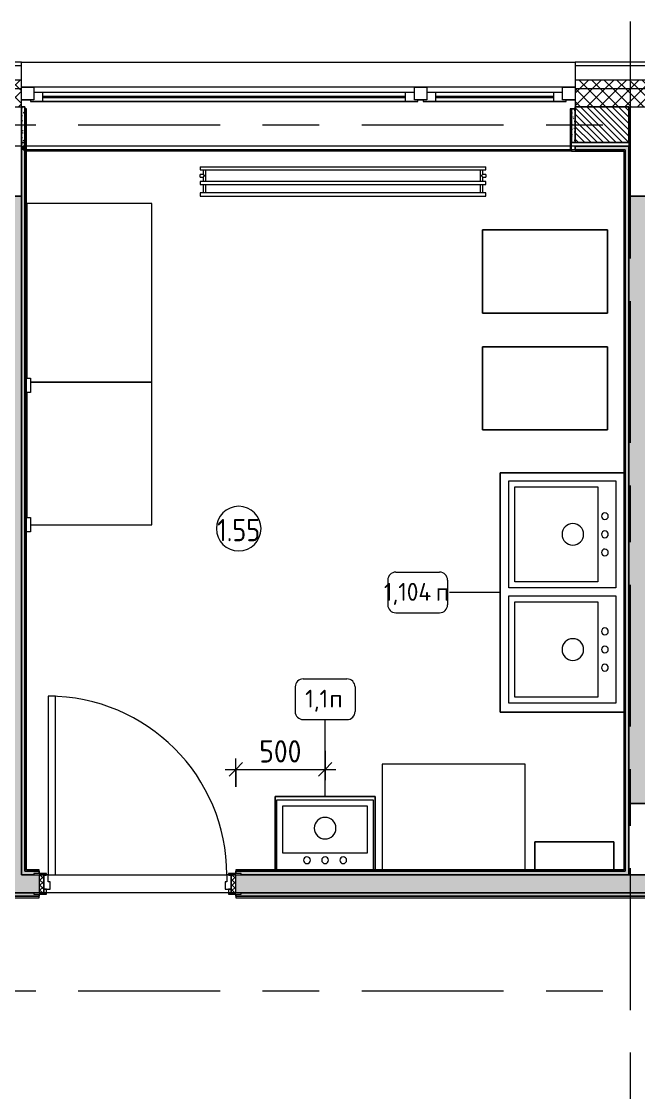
# Model space of a CAD drawing. Header units: millimetres. Extents: x 54725 to 263872, y -8553 to 29614.
# Drawn here: x 77250 to 80705, y 21581 to 27578 of the extents above; entities that cross this region are included whole.
import ezdxf

# ---------------------------------------------------------------- set-up
doc = ezdxf.new("R2010")
doc.units = ezdxf.units.MM
doc.linetypes.add('Осевая', pattern=[1587.5, 317.5, -238.125, 793.75, -238.125])
for name, color, linetype, lineweight in [('A-ANNO-DIMS', 7, 'Continuous', 9), ('A-ANNO-DIMS-50', 7, 'Continuous', 9), ('A-AREA-IDEN', 7, 'Continuous', 9), ('A-DOOR', 7, 'Continuous', 9), ('A-DOOR-1', 7, 'Continuous', 15), ('A-DOOR-FRAM', 7, 'Continuous', 15), ('A-DOOR-FRAM-1', 7, 'Continuous', 9), ('A-GLAZ', 7, 'Continuous', 9), ('A-GLAZ-1', 7, 'Continuous', 15), ('A-WALL', 7, 'Continuous', 9), ('I-FURN', 7, 'Continuous', 9), ('I-FURN-IDEN', 7, 'Continuous', 9), ('I-WALL', 7, 'Continuous', 9), ('M-EQPM', 7, 'Continuous', 9), ('Оси', 7, 'Continuous', 9), ('Оси-2', 7, 'Осевая', 9)]:
    doc.layers.add(name, color=color, linetype=linetype, lineweight=lineweight)
for name, color, linetype, lineweight, true_color in [('A-WALL-2', 7, 'Continuous', 15, 0x3c3c3c), ('A-WALL-3', 7, 'Continuous', 25, 0x3c3c3c), ('A-WALL-FNSH-1', 7, 'Continuous', 9, 0x3c3c3c), ('A-WALL-FNSH-2', 7, 'Continuous', 15, 0x3c3c3c), ('P-SANR-FIXT-1', 7, 'Continuous', 15, 0x4994b4), ('P-SANR-FIXT-2', 7, 'Continuous', 9, 0x4994b4)]:
    doc.layers.add(name, color=color, linetype=linetype, lineweight=lineweight, true_color=true_color)
doc.styles.add('GOST Common_1', font='GOST_Common.ttf', dxfattribs={"width": 0.9, "height": 125})
doc.styles.add('GOST Common_2', font='GOST_Common.ttf', dxfattribs={"height": 100})
doc.styles.add('ISOCPEUR', font='isocpeur.ttf', dxfattribs={"width": 0.9, "height": 125})
doc.dimstyles.new('ISO-2_5_0_9К_БОЛЬШОЙ', dxfattribs={"dimscale": 304.8, "dimtxt": 124.497647, "dimasz": 0.246063, "dimexe": 0.19685, "dimexo": 0.492126, "dimgap": 0, "dimtad": 1, "dimdec": 0, "dimrnd": 10, "dimzin": 0, "dimdsep": 46, "dimtxsty": 'ISOCPEUR', "dimblk1": 'OBLIQUE', "dimblk2": 'OBLIQUE', "dimsah": 1, "dimcen": 0.09, "dimdle": 0.19685, "dimazin": 0, "dimtfac": 1, "dimtdec": 4, "dimtix": 1, "dimtmove": 0, "dimatfit": 3, "dimfxl": 1, "dimtvp": 1, "dimtolj": 1, "dimtzin": 0, "dimarcsym": 2})
pattern_1 = [(135, (0, 0), (-37.717076, -37.717076), [53.34, -8.89, 1.778, -8.89]), (135, (0, 37.694), (-37.717076, -37.717076), []), (50, (0, 0), (63.763904, -5.57885), [6.667, -73.342]), (355, (0, 0), (-12.334876, 66.869514), [5.334, -58.674]), (100.451, (5.314, -0.465), (51.43036, 61.29098), [5.667, -62.332]), (46.184, (0, 17.78), (94.87722, -14.714836), [10.001, -110.014]), (96.636, (7.91, 16.55), (83.09115, 86.59931), [8.5, -93.497]), (351.184, (0, 17.78), (83.09204, 86.59928), [8.001, -88.011]), (21, (8.89, 13.335), (53.064487, -35.792726), [6.667, -73.342]), (326, (8.89, 13.335), (21.63066, 64.46546), [5.334, -58.674]), (71.451, (13.31, 10.35), (74.69646, 28.672367), [5.667, -62.332]), (37.5, (0, 0), (1.080413, 29.594271), [1.676, -56.286, 1.676, -57.887, -58.896]), (37.5, (0, 0), (1.080413, 29.594271), [-117.526, 1.676, -57.22]), (7.5, (0, 0), (23.386368, 35.063507), [1.676, -32.283, 1.676, -54.953, -22.447]), (7.5, (0, 0), (23.386368, 35.063507), [-90.589, 1.676, -20.771]), (327.5, (-19.825, 0), (47.456567, -2.0054684), [1.676, -20.549, 1.676, -67.666, -92.011]), (327.5, (-19.825, 0), (47.456567, -2.0054684), [-91.567, 1.676, -90.335]), (317.5, (-28.715, 0), (51.844948, 8.89904), [1.676, -27.216, 1.676, -44.374, -65.341]), (317.5, (-28.715, 0), (51.844948, 8.89904), [-74.943, 1.676, -63.665])]
pattern_2 = [(45, (0, 0), (-35.35534, 35.35534), []), (135, (0, 0), (-35.35534, -35.35534), [])]
pattern_3 = [(0, (0, 0), (60.96, 15.24), [5.029, -40.691, 5.029, -40.691, -243.84]), (0, (0, 0), (60.96, 15.24), [-91.44, 5.029, -86.411, 5.029, -40.691, -106.68]), (0, (0, 0), (60.96, 15.24), [-228.6, 5.029, -25.451, 5.029, -71.171]), (120, (22.86, 7.62), (-43.6782272, 45.1729086), [5.029, -40.691, 5.029, -40.691, -243.84]), (120, (22.86, 7.62), (-43.6782272, 45.1729086), [-91.44, 5.029, -86.411, 5.029, -40.691, -106.68]), (120, (22.86, 7.62), (-43.6782272, 45.1729086), [-228.6, 5.029, -25.451, 5.029, -71.171]), (240, (30.48, 38.1), (-17.2817728, -60.4129086), [5.029, -40.691, 5.029, -40.691, -243.84]), (240, (30.48, 38.1), (-17.2817728, -60.4129086), [-91.44, 5.029, -86.411, 5.029, -40.691, -106.68]), (240, (30.48, 38.1), (-17.2817728, -60.4129086), [-228.6, 5.029, -25.451, 5.029, -71.171])]

# ---------------------------------------------------------------- blocks, each defined once
blk = doc.blocks.new('110_Дверь_СКБ_1Ст_Внутренняя1 - Д-11п 1100x2100h_кладовые _все__ коридор _между помещениями блока столовой__ моечные _все_ 2-32102277-Фрагмент 1_10_ Пищеблок')
at = {"layer": 'A-DOOR'}
h = blk.add_hatch(dxfattribs=at)
h.set_pattern_fill('FP_8', color=256, style=0, pattern_type=2)
h.set_pattern_definition([(135, (1751.41, 114.685), (-14.14214, -14.14214), []), (225, (1751.41, 114.685), (14.14214, -14.14214), [])])
h.paths.add_polyline_path([(562.5, -50), (562.5, 50), (537.5, 50), (537.5, -50)])
at = {"layer": 'A-DOOR-FRAM-1'}
h = blk.add_hatch(dxfattribs=at)
h.set_pattern_fill('FP_9', color=256, style=0, pattern_type=2)
h.set_pattern_definition([(45, (-371.384, 114.685), (-14.1421, 14.1421), []), (135, (-371.384, 114.685), (-14.1421, -14.1421), [])])
h.paths.add_polyline_path([(-512.5, -50), (-512.5, 50), (-537.5, 50), (-537.5, -50)])
at = {"layer": 'A-DOOR'}
blk.add_arc((-487.5, 50), 1000, 360, 90, dxfattribs=at)
at = {"layer": 'A-DOOR-1'}
for p, q in [((-487.5, 1050), (-487.5, 50)), ((-447.5, 1050), (-487.5, 1050)), ((-447.5, 50), (-447.5, 1050)), ((-487.5, 50), (-447.5, 50))]:
    blk.add_line(p, q, dxfattribs=at)
at = {"layer": 'A-DOOR-FRAM'}
for p, q in [((-497.5, 58), (-567.5, 58)), ((-567.5, 58), (-567.5, 50)), ((-567.5, 50), (-497.5, 50)), ((-512.5, 50), (-537.5, 50)), ((-537.5, 50), (-537.5, -50)), ((-487.5, 50), (-512.5, 50)), ((-512.5, 50), (-512.5, -30)), ((-512.5, -50), (-512.5, 50)), ((-497.5, 50), (-512.5, 50)), ((-512.5, 50), (-512.5, 49)), ((-512.5, 49), (-497.5, 49)), ((-497.5, 50), (-497.5, 58)), ((-497.5, 49), (-497.5, 50)), ((-487.5, 10), (-487.5, 50)), ((-477.5, 10), (-487.5, 10)), ((-477.5, -30), (-477.5, 10)), ((512.5, 10), (502.5, 10)), ((502.5, 10), (502.5, -30)), ((512.5, 50), (512.5, 10)), ((537.5, 50), (512.5, 50)), ((592.5, 58), (522.5, 58)), ((522.5, 58), (522.5, 50)), ((537.5, 50), (522.5, 50)), ((522.5, 50), (522.5, 49)), ((522.5, 50), (592.5, 50)), ((522.5, 49), (537.5, 49)), ((537.5, -30), (537.5, 50)), ((562.5, 50), (537.5, 50)), ((537.5, 50), (537.5, -50)), ((537.5, 49), (537.5, 50)), ((562.5, -50), (562.5, 50)), ((592.5, 50), (592.5, 58)), ((-497.5, -50), (-567.5, -50)), ((-567.5, -50), (-567.5, -58)), ((-567.5, -58), (-497.5, -58)), ((-537.5, -50), (-512.5, -50)), ((-512.5, -30), (-477.5, -30)), ((-497.5, -30), (-512.5, -30)), ((-512.5, -30), (-512.5, -50)), ((-512.5, -50), (-497.5, -50)), ((-497.5, -50), (-497.5, -30)), ((-497.5, -58), (-497.5, -50)), ((502.5, -30), (537.5, -30)), ((537.5, -30), (522.5, -30)), ((522.5, -30), (522.5, -50)), ((522.5, -50), (537.5, -50)), ((592.5, -50), (522.5, -50)), ((522.5, -50), (522.5, -58)), ((522.5, -58), (592.5, -58)), ((537.5, -50), (537.5, -30)), ((537.5, -50), (562.5, -50)), ((592.5, -58), (592.5, -50))]:
    blk.add_line(p, q, dxfattribs=at)
blk = doc.blocks.new('120_Окно_СКБ_2Ст - 120_Окно_СКБ_2Ст 3100х2500 _мал_створка слева_ 2-19089248-Фрагмент 1_10_ Пищеблок')
at = {"layer": 'A-GLAZ'}
for p, q in [((1550, -5), (-1550, -5)), ((-1430, -55), (600, -55)), ((770, -55), (1430, -55)), ((-1550, -75), (-1500, -75)), ((600, -65), (-1430, -65)), ((670, -75), (700, -75)), ((1430, -65), (770, -65)), ((1500, -75), (1550, -75))]:
    blk.add_line(p, q, dxfattribs=at)
at = {"layer": 'A-GLAZ-1'}
for p, q in [((-1550, -75), (-1550, -5)), ((-1550, -5), (-1480, -5)), ((-1480, -5), (-1480, -75)), ((650, -35), (-1480, -35)), ((-1480, -35), (-1480, -75)), ((-1430, -85), (-1430, -35)), ((600, -85), (600, -35)), ((650, -75), (650, -5)), ((650, -5), (720, -5)), ((650, -75), (650, -35)), ((720, -5), (720, -75)), ((1480, -35), (720, -35)), ((720, -35), (720, -75)), ((770, -85), (770, -35)), ((1430, -85), (1430, -35)), ((1480, -75), (1480, -5)), ((1480, -5), (1550, -5)), ((1480, -75), (1480, -35)), ((1550, -5), (1550, -75)), ((-1480, -75), (-1550, -75)), ((-1480, -75), (-1500, -75)), ((-1500, -75), (-1500, -85)), ((-1500, -85), (670, -85)), ((670, -85), (-1500, -85)), ((720, -75), (650, -75)), ((670, -75), (650, -75)), ((670, -85), (670, -75)), ((720, -75), (700, -75)), ((700, -75), (700, -85)), ((700, -85), (1500, -85)), ((1500, -85), (700, -85)), ((1550, -75), (1480, -75)), ((1500, -75), (1480, -75)), ((1500, -85), (1500, -75))]:
    blk.add_line(p, q, dxfattribs=at)
blk = doc.blocks.new('Штора противопожарная_Рен - ШТ_700х700-V12-Фрагмент 1_10_ Пищеблок')
at = {"layer": 'A-DOOR'}
for p, q in [((-430, 100), (-350, 100)), ((-430, 78), (-430, 100)), ((-350, 100), (-350, 78)), ((350, 100), (430, 100)), ((350, 78), (350, 100)), ((430, 100), (430, 78))]:
    blk.add_line(p, q, dxfattribs=at)
blk = doc.blocks.new('Стол базовый прямоугольный - 1_44п-V36-Фрагмент 1_10_ Пищеблок')
at = {"layer": 'I-FURN'}
for p, q in [((350, 400), (-330, 400)), ((350, -400), (350, 400)), ((-350, 341), (-350, -359)), ((-330, -400), (350, -400))]:
    blk.add_line(p, q, dxfattribs=at)
blk = doc.blocks.new('Стол базовый прямоугольный - 1_20п-V37-Фрагмент 1_10_ Пищеблок')
at = {"layer": 'I-FURN'}
for p, q in [((500, 350), (-500, 350)), ((-500, 350), (-500, -350)), ((500, -330), (500, 350)), ((-500, -350), (479, -350))]:
    blk.add_line(p, q, dxfattribs=at)
blk = doc.blocks.new('Стол базовый прямоугольный - 1_306п-V38-Фрагмент 1_10_ Пищеблок')
at = {"layer": 'I-FURN'}
for p, q in [((400, 300), (-400, 300)), ((-400, 300), (-400, -292)), ((400, -292), (400, 300))]:
    blk.add_line(p, q, dxfattribs=at)
blk = doc.blocks.new('Мойка кухонная - Мойка Steel Hammer SH R 5151 GLOWE 2-V22-Фрагмент 1_10_ Пищеблок')
at = {"layer": 'P-SANR-FIXT-2'}
for p, q in [((-270, 400), (270, 400)), ((-270, 8), (-270, 400)), ((-236.6, 366.4), (236.1, 366.4)), ((-236.6, 102.3), (-236.6, 366.4)), ((236.1, 366.4), (236.1, 102.3)), ((270, 400), (270, 8)), ((236.1, 102.3), (-236.6, 102.3))]:
    blk.add_line(p, q, dxfattribs=at)
for centre, radius, start, end in [((0, 241.3), 60.5, 0, 180), ((0, 241.3), 60.5, 180, 0), ((-101.6, 61.9), 19, 90, 180), ((-101.6, 61.9), 19, 180, 270), ((-101.6, 61.9), 19.1, 0, 90), ((-101.6, 61.9), 19, 270, 0), ((0, 61.9), 19, 0, 180), ((0, 61.9), 19, 180, 0), ((101.6, 61.9), 19.1, 0, 180), ((101.6, 61.9), 19.1, 180, 0)]:
    blk.add_arc(centre, radius, start, end, dxfattribs=at)
blk = doc.blocks.new('Мойка кухонная - Мойка Steel Hammer SH R 5151 GLOWE 4-25623908-Фрагмент 1_10_ Пищеблок')
at = {"layer": 'P-SANR-FIXT-2'}
for p, q in [((-300, 600), (300, 600)), ((-300, 0), (-300, 600)), ((300, 600), (300, 0)), ((-266.6, 566.4), (266.1, 566.4)), ((-266.6, 102.3), (-266.6, 566.4)), ((266.1, 566.4), (266.1, 102.3)), ((266.1, 102.3), (-266.6, 102.3)), ((300, 0), (-300, 0))]:
    blk.add_line(p, q, dxfattribs=at)
for centre, radius, start, end in [((0, 241.3), 60.5, 0, 180), ((0, 241.3), 60.5, 180, 0), ((-101.6, 61.9), 19, 90, 180), ((-101.6, 61.9), 19, 180, 270), ((-101.6, 61.9), 19.1, 0, 90), ((-101.6, 61.9), 19, 270, 0), ((0, 61.9), 19, 0, 180), ((0, 61.9), 19, 180, 0), ((101.6, 61.9), 19.1, 0, 180), ((101.6, 61.9), 19.1, 180, 0)]:
    blk.add_arc(centre, radius, start, end, dxfattribs=at)
blk = doc.blocks.new('radiator_prado_classic_z_tip_30_po exemplyaru - Classic Z Тип 30-500-30677899-Фрагмент 1_10_ Пищеблок')
at = {"layer": 'M-EQPM'}
for p, q in [((0, 228), (0, 210)), ((1600, 228), (0, 228)), ((0, 210), (1600, 210)), ((17.5, 210), (17.5, 164)), ((32.5, 164), (32.5, 210)), ((1567.5, 210), (1567.5, 164)), ((1582.5, 164), (1582.5, 210)), ((1600, 210), (1600, 228)), ((1600, 164), (0, 164)), ((0, 164), (0, 146)), ((0, 146), (1600, 146)), ((17.5, 121.5), (0, 121.5)), ((0, 106.5), (0, 121.5)), ((17.5, 146), (17.5, 121.5)), ((32.5, 82), (32.5, 146)), ((1567.5, 146), (1567.5, 82)), ((1582.5, 121.5), (1582.5, 146)), ((1600, 121.5), (1582.5, 121.5)), ((1600, 146), (1600, 164)), ((1600, 121.5), (1600, 106.5)), ((0, 106.5), (17.5, 106.5)), ((1600, 82), (0, 82)), ((0, 82), (0, 64)), ((1600, 64), (0, 64)), ((17.5, 106.5), (17.5, 82)), ((1582.5, 82), (1582.5, 106.5)), ((1582.5, 106.5), (1600, 106.5)), ((1600, 64), (1600, 82))]:
    blk.add_line(p, q, dxfattribs=at)
for points, knots in [([(25, 114), (24.5, 114.5), (23.6, 115.4), (22.4, 116.6), (21.6, 117.4), (21.1, 117.9), (20.8, 118.2), (20.5, 118.5), (20.2, 118.8), (19.8, 119.1), (19.6, 119.4), (19.3, 119.7), (19, 120), (18.7, 120.3), (18.5, 120.5), (18.3, 120.7), (18.1, 120.9), (17.9, 121.1), (17.8, 121.2), (17.7, 121.3), (17.5, 121.5), (17.5, 121.5), (17.5, 121.5)], [0, 0, 0, 0, 0.142857, 0.285714, 0.357143, 0.392857, 0.428571, 0.464286, 0.5, 0.535714, 0.571429, 0.607143, 0.642857, 0.678571, 0.714286, 0.75, 0.785714, 0.821429, 0.857143, 0.892857, 0.928571, 1, 1, 1, 1]), ([(1575, 114), (1575.5, 114.5), (1576.4, 115.4), (1577.6, 116.6), (1578.4, 117.4), (1578.9, 117.9), (1579.2, 118.2), (1579.5, 118.5), (1579.8, 118.8), (1580.1, 119.2), (1580.4, 119.4), (1580.7, 119.7), (1581, 120), (1581.3, 120.3), (1581.5, 120.5), (1581.7, 120.7), (1581.9, 120.9), (1582.1, 121.1), (1582.2, 121.2), (1582.3, 121.3), (1582.5, 121.5), (1582.5, 121.5), (1582.5, 121.5)], [0, 0, 0, 0, 0.142857, 0.285714, 0.357143, 0.392857, 0.428571, 0.464286, 0.5, 0.535714, 0.571429, 0.607143, 0.642857, 0.678571, 0.714286, 0.75, 0.785714, 0.821429, 0.857143, 0.892857, 0.928571, 1, 1, 1, 1]), ([(17.5, 106.5), (17.5, 106.5), (17.5, 106.5), (17.7, 106.7), (17.8, 106.8), (17.9, 106.9), (18.1, 107.1), (18.3, 107.3), (18.5, 107.5), (18.7, 107.7), (19, 108), (19.3, 108.3), (19.6, 108.6), (19.8, 108.9), (20.3, 109.3), (20.7, 109.7), (21.1, 110.1), (21.6, 110.6), (22.4, 111.4), (23.6, 112.6), (24.5, 113.5), (25, 114)], [0, 0, 0, 0, 0.071429, 0.107143, 0.142857, 0.178571, 0.214286, 0.25, 0.285714, 0.321429, 0.357143, 0.392857, 0.428571, 0.464286, 0.5, 0.571429, 0.607143, 0.642857, 0.714286, 0.857143, 1, 1, 1, 1]), ([(1582.5, 106.5), (1582.5, 106.5), (1582.5, 106.5), (1582.3, 106.7), (1582.2, 106.8), (1582.1, 106.9), (1581.9, 107.1), (1581.7, 107.3), (1581.5, 107.5), (1581.3, 107.7), (1581, 108), (1580.7, 108.3), (1580.4, 108.6), (1580.1, 108.8), (1579.7, 109.3), (1579.3, 109.7), (1578.9, 110.1), (1578.4, 110.6), (1577.6, 111.4), (1576.4, 112.6), (1575.5, 113.5), (1575, 114)], [0, 0, 0, 0, 0.071429, 0.107143, 0.142857, 0.178571, 0.214286, 0.25, 0.285714, 0.321429, 0.357143, 0.392857, 0.428571, 0.464286, 0.5, 0.571429, 0.607143, 0.642857, 0.714286, 0.857143, 1, 1, 1, 1])]:
    blk.add_open_spline(points, degree=3, knots=knots, dxfattribs=at)
blk = doc.blocks.new('Марка_Помещения - Номер-25198446-Фрагмент 1_10_ Пищеблок')
at = {"layer": 'A-AREA-IDEN'}
for start, end in [(360, 180), (180, 360)]:
    blk.add_arc((0, 0), 2.5, start, end, dxfattribs=at)
blk = doc.blocks.new('Марка_Мебель - В прямоуг_Balcon_Марка-25523697-Фрагмент 1_10_ Пищеблок')
at = {"layer": 'I-FURN-IDEN'}
for p, q in [((-3.35, 1.38), (-3.35, -1.38)), ((-2.45, 2.28), (2.45, 2.28)), ((3.35, 1.38), (3.35, -1.38)), ((-2.46, -2.28), (2.45, -2.28))]:
    blk.add_line(p, q, dxfattribs=at)
for centre, radius, start, end in [((-2.45, 1.38), 0.9, 90, 180), ((2.45, 1.38), 0.9, 0, 90), ((-2.46, -1.38), 0.893, 180, 270), ((2.45, -1.38), 0.9, 270, 0)]:
    blk.add_arc(centre, radius, start, end, dxfattribs=at)
blk = doc.blocks.new('DIMBLOCK29-Фрагмент 1_10_ Пищеблок')
at = {"layer": 'A-ANNO-DIMS-50'}
for p, q in [((78450, 23293.7), (78450, 23450.6)), ((78950, 23495.2), (78950, 23330.6)), ((78950, 23390.6), (78950, 23495.2)), ((78390, 23390.6), (79010, 23390.6)), ((78450, 23390.6), (78450, 23293.7))]:
    blk.add_line(p, q, dxfattribs=at)
at = {"layer": 'A-ANNO-DIMS-50', "lineweight": 20}
for p, q in [((78450, 23390.6), (78412.5, 23353.1)), ((78450, 23390.6), (78487.5, 23428.1)), ((78950, 23390.6), (78912.5, 23353.1)), ((78950, 23390.6), (78987.5, 23428.1))]:
    blk.add_line(p, q, dxfattribs=at)
at = {"layer": 'A-ANNO-DIMS-50', "color": 0, "insert": (78581.5, 23553.9), "char_height": 125, "width": 284.429, "attachment_point": 1, "line_spacing_factor": 1.149209, "style": 'ISOCPEUR'}
blk.add_mtext('500', dxfattribs=at)
blk = doc.blocks.new('_Oblique')
at = {"color": 0, "linetype": 'ByBlock', "lineweight": -2}
blk.add_line((-0.5, -0.5), (0.5, 0.5), dxfattribs=at)

msp = doc.modelspace()

# ---------------------------------------------------------------- hatches: boundary and pattern name
at = {"layer": 'A-WALL'}
h = msp.add_hatch(dxfattribs=at)
h.set_pattern_fill('FP_2', color=256, style=0, pattern_type=2)
h.set_pattern_definition(pattern_2)
h.paths.add_polyline_path([(84970, 27200), (84970, 27250), (80350, 27250), (80350, 27200), (84303.1, 27200)])
h.paths.add_polyline_path([(76350, 27200), (77250, 27200), (77250, 27250), (76350, 27250)])
h.paths.add_polyline_path([(74250, 27200), (74250, 27250), (72910, 27250), (72910, 27200), (73959.1, 27200)])
h.paths.add_polyline_path([(70810, 27200), (70810, 27250), (68210, 27250), (68210, 27200), (70511.1, 27200)])
h.paths.add_polyline_path([(67110, 27200), (67110, 27250), (66160, 27250), (66160, 27200), (67063.1, 27200)])
h.paths.add_polyline_path([(60005, 27200), (61060, 27200), (61060, 27250), (60005, 27250)])
h.paths.add_polyline_path([(57705, 27200), (57705, 27250), (56860, 27250), (56860, 27200), (57293.8, 27200)])
h = msp.add_hatch(dxfattribs=at)
h.set_pattern_fill('FP_2', color=256, style=0, pattern_type=2)
h.set_pattern_definition(pattern_2)
h.paths.add_polyline_path([(84970, 27100), (84970, 27200), (80350, 27200), (80350, 27100), (84303.1, 27100)])
h.paths.add_polyline_path([(77250, 27100), (77250, 27200), (76350, 27200), (76350, 27100), (76832.4, 27100)])
h.paths.add_polyline_path([(74040, 27100), (74250, 27100), (74250, 27200), (72910, 27200), (72910, 27100), (73959.1, 27100)])
h.paths.add_polyline_path([(70511.1, 27100), (70810, 27100), (70810, 27200), (68210, 27200), (68210, 27110), (68242, 27110), (68242, 27102), (68210, 27102), (68210, 27100), (70310, 27100)])
h.paths.add_polyline_path([(67078, 27100), (67110, 27100), (67110, 27102), (67078, 27102), (67078, 27110), (67110, 27110), (67110, 27200), (66160, 27200), (66160, 27100), (67063.1, 27100)])
h.paths.add_polyline_path([(60760, 27100), (61060, 27100), (61060, 27200), (60005, 27200), (60005, 27100), (60167.1, 27100)])
h.paths.add_polyline_path([(57705, 27100), (57705, 27200), (56860, 27200), (56860, 27100), (57293.8, 27100)])
h = msp.add_hatch(dxfattribs=at)
h.set_pattern_fill('FP_4', color=256, style=0, pattern_type=2)
h.set_pattern_definition([(135, (0, 0), (-17.6776695, -17.6776695), [])])
h.paths.add_polyline_path([(80650, 26900), (80650, 27100), (80350, 27100), (80350, 26900)])
h.paths.add_polyline_path([(76350, 26900), (76750, 26900), (76750, 27100), (76350, 27100)])
h.paths.add_polyline_path([(74040, 26900), (74250, 26900), (74250, 27100), (74040, 27100)])
h.paths.add_polyline_path([(73540, 26900), (73540, 27100), (72910, 27100), (72910, 26900), (73384.4, 26900)])
h.paths.add_polyline_path([(70310, 26900), (70310, 27100), (68206, 27100), (68206, 26900), (69361.8, 26900)])
h.paths.add_polyline_path([(67060, 26900), (67060, 27100), (66760, 27100), (66760, 26900)])
h.paths.add_polyline_path([(61060, 26900), (61060, 27100), (60760, 27100), (60760, 26900)])
h.paths.add_polyline_path([(60160, 26900), (60160, 27100), (60005, 27100), (60005, 26900)])
h.paths.add_polyline_path([(57550, 26900), (57705, 26900), (57705, 27100), (56860, 27100), (56860, 26900), (57350, 26900)])
at = {"layer": 'I-WALL'}
h = msp.add_hatch(dxfattribs=at)
h.set_pattern_fill('FP_35', color=256, style=0, pattern_type=2)
h.set_pattern_definition(pattern_3)
h.paths.add_polyline_path([(77270, 26900), (77270, 27100), (77250, 27100), (77250, 26900)])
h = msp.add_hatch(dxfattribs=at)
h.set_pattern_fill('FP_35', color=256, style=0, pattern_type=2)
h.set_pattern_definition(pattern_3)
h.paths.add_polyline_path([(80350, 26900), (80350, 27088), (80330, 27088), (80330, 26900)])
h = msp.add_hatch(dxfattribs=at)
h.set_pattern_fill('FP_35', color=256, style=0, pattern_type=2)
h.set_pattern_definition(pattern_3)
h.paths.add_polyline_path([(77270, 22800), (77270, 26900), (77250, 26900), (77250, 22800)])
h = msp.add_hatch(dxfattribs=at)
h.set_pattern_fill('FP_35', color=256, style=0, pattern_type=2)
h.set_pattern_definition(pattern_3)
h.paths.add_polyline_path([(80630, 26860), (80630, 26880), (80350, 26880), (80350, 26860), (80609.1, 26860)])
h.paths.add_polyline_path([(77270, 26860), (77270, 26880), (77260, 26880), (77260, 26860)])
h = msp.add_hatch(dxfattribs=at)
h.set_pattern_fill('FP_35', color=256, style=0, pattern_type=2)
h.set_pattern_definition(pattern_3)
h.paths.add_polyline_path([(80630, 22820), (80650, 22820), (80650, 26880), (80630, 26880), (80630, 22828)])
h = msp.add_hatch(dxfattribs=at)
h.set_pattern_fill('FP_3', color=256, style=0, pattern_type=2)
h.set_pattern_definition(pattern_1)
h.paths.add_polyline_path([(77150, 22800), (77250, 22800), (77250, 26600), (77150, 26600), (77150, 23551.5)])
h = msp.add_hatch(dxfattribs=at)
h.set_pattern_fill('FP_3', color=256, style=0, pattern_type=2)
h.set_pattern_definition(pattern_1)
h.paths.add_polyline_path([(80650, 23200), (80750, 23200), (80750, 26600), (80650, 26600), (80650, 23551.5)])
h = msp.add_hatch(dxfattribs=at)
h.set_pattern_fill('FP_3', color=256, style=0, pattern_type=2)
h.set_pattern_definition(pattern_1)
h.paths.add_polyline_path([(82430, 22700), (82430, 22800), (82200, 22800), (82200, 22798), (82230, 22798), (82230, 22790), (82200, 22790), (82200, 22710), (82230, 22710), (82230, 22702), (82200, 22702), (82200, 22700), (82330, 22700)])
h.paths.add_polyline_path([(81250, 22700), (81250, 22702), (81220, 22702), (81220, 22710), (81250, 22710), (81250, 22790), (81220, 22790), (81220, 22798), (81250, 22798), (81250, 22800), (78450, 22800), (78450, 22700), (81220, 22700)])
h.paths.add_polyline_path([(77320, 22700), (77350, 22700), (77350, 22800), (75744.8, 22800), (75744.8, 22700), (76832.4, 22700)])
h.paths.add_polyline_path([(74644.8, 22700), (74644.8, 22800), (70210, 22800), (70210, 22700), (74614.8, 22700)])
h.paths.add_polyline_path([(68310, 22700), (69110, 22700), (69110, 22800), (68310, 22800)])
h = msp.add_hatch(dxfattribs=at)
h.set_pattern_fill('FP_35', color=256, style=0, pattern_type=2)
h.set_pattern_definition(pattern_3)
h.paths.add_polyline_path([(80650, 22800), (80650, 22820), (78450, 22820), (78450, 22808), (78480, 22808), (78480, 22800), (79705.7, 22800)])
h.paths.add_polyline_path([(77320, 22800), (77320, 22808), (77350, 22808), (77350, 22820), (77270, 22820), (77270, 22800)])
h = msp.add_hatch(dxfattribs=at)
h.set_pattern_fill('FP_35', color=256, style=0, pattern_type=2)
h.set_pattern_definition(pattern_3)
h.paths.add_polyline_path([(82310, 22680), (82330, 22680), (82330, 22700), (82200, 22700), (82200, 22680)])
h.paths.add_polyline_path([(81250, 22680), (81250, 22700), (78480, 22699.8), (78480, 22692), (78450, 22692), (78450, 22680), (80855.1, 22680)])
h.paths.add_polyline_path([(77350, 22680), (77350, 22692), (77320, 22692), (77320, 22700), (75774.8, 22699.6), (75774.8, 22692), (75744.8, 22692), (75744.8, 22680), (76832.4, 22680)])
h.paths.add_polyline_path([(74533.7, 22680), (74644.8, 22680), (74644.8, 22692), (74614.8, 22692), (74614.8, 22700), (70240, 22699.9), (70240, 22692), (70210, 22692), (70210, 22680), (73959.1, 22680)])
h.paths.add_polyline_path([(69110, 22680), (69110, 22692), (69080, 22692), (69080, 22700), (68310, 22700), (68310, 22680), (69080, 22680)])

# ---------------------------------------------------------------- linework, layer by layer
at = {"layer": 'A-WALL'}
for p, q in [((77250, 27350), (80350, 27350)), ((77250, 27250), (76350, 27250)), ((84970, 27250), (80350, 27250)), ((77250, 27200), (76350, 27200)), ((84970, 27200), (80350, 27200))]:
    msp.add_line(p, q, dxfattribs=at)
at = {"layer": 'A-WALL-2'}
for p, q in [((77250, 27330), (76350, 27330)), ((77250, 27100), (77250, 27330)), ((80350, 27330), (80350, 27100)), ((85120, 27330), (80350, 27330)), ((76750, 27100), (77250, 27100)), ((80650, 27100), (84970, 27100))]:
    msp.add_line(p, q, dxfattribs=at)
at = {"layer": 'A-WALL-3'}
for p, q in [((77250, 27100), (77250, 22800)), ((77270, 27100), (77250, 27100)), ((77270, 27100), (77270, 22820)), ((80350, 27088), (80330, 27088)), ((80330, 27088), (80330, 26900)), ((80650, 27100), (80350, 27100)), ((80350, 27100), (80650, 27100)), ((80350, 26900), (80350, 27100)), ((80650, 26900), (80650, 27100)), ((77270, 26900), (77250, 26900)), ((77270, 26880), (77260, 26880)), ((77260, 26880), (77260, 26860)), ((80330, 26900), (80650, 26900)), ((80650, 26880), (80350, 26880)), ((80350, 26880), (80350, 26860)), ((80650, 22800), (80650, 26880)), ((77260, 26860), (77270, 26860)), ((80350, 26860), (80630, 26860)), ((80630, 26860), (80630, 22820)), ((77250, 26600), (77150, 26600)), ((80750, 26600), (80650, 26600)), ((80650, 23200), (81150, 23200)), ((77320, 22800), (77250, 22800)), ((77350, 22820), (77270, 22820)), ((77350, 22808), (77350, 22820)), ((78450, 22820), (78450, 22808)), ((80630, 22820), (78450, 22820)), ((78480, 22800), (81150, 22800)), ((75744.8, 22680), (77350, 22680)), ((75774.8, 22700), (77320, 22700)), ((77350, 22680), (77350, 22692)), ((78450, 22692), (78450, 22680)), ((78450, 22680), (81250, 22680)), ((78480, 22700), (81250, 22700))]:
    msp.add_line(p, q, dxfattribs=at)
at = {"layer": 'A-WALL-FNSH-1'}
for p, q in [((77250, 27350), (76350, 27350)), ((77250, 27330), (77250, 27350)), ((84970, 27350), (80350, 27350)), ((80350, 27350), (80350, 27330))]:
    msp.add_line(p, q, dxfattribs=at)
at = {"layer": 'A-WALL-FNSH-2'}
for p, q in [((77278, 27088), (77270, 27088)), ((77278, 22828), (77278, 27088)), ((80330, 27088), (80322, 27088)), ((80322, 27088), (80322, 26856)), ((80330, 26860), (80330, 26900)), ((77278, 26860), (77270, 26860)), ((77270, 26858), (77278, 26858)), ((80322, 26856), (80330, 26856)), ((80350, 26860), (80330, 26860)), ((80330, 26856), (80330, 26852)), ((80330, 26852), (80622, 26852)), ((80622, 26852), (80622, 22828)), ((77350, 22828), (77278, 22828)), ((77350, 22820), (77350, 22828)), ((80622, 22828), (78450, 22828)), ((78450, 22828), (78450, 22820)), ((75744.8, 22672), (77350, 22672)), ((77350, 22672), (77350, 22680)), ((78450, 22680), (78450, 22672)), ((78450, 22672), (81250, 22672))]:
    msp.add_line(p, q, dxfattribs=at)
at = {"layer": 'I-FURN'}
for p, q in [((79831.5, 26410.6), (79831.5, 25945.6)), ((80531.5, 26410.6), (79831.5, 26410.6)), ((79831.5, 26410.6), (80531.5, 26410.6)), ((79831.5, 25945.6), (79831.5, 26410.6)), ((80531.5, 25945.6), (80531.5, 26410.6)), ((80531.5, 26410.6), (80531.5, 25945.6)), ((79831.5, 25945.6), (80531.5, 25945.6)), ((80531.5, 25945.6), (79831.5, 25945.6)), ((79831.5, 25756.6), (79831.5, 25291.6)), ((80531.5, 25756.6), (79831.5, 25756.6)), ((79831.5, 25756.6), (80531.5, 25756.6)), ((79831.5, 25291.6), (79831.5, 25756.6)), ((80531.5, 25291.6), (80531.5, 25756.6)), ((80531.5, 25756.6), (80531.5, 25291.6)), ((79831.5, 25291.6), (80531.5, 25291.6)), ((80531.5, 25291.6), (79831.5, 25291.6)), ((80622, 25051), (79930, 25051)), ((79930, 25051), (79930, 23711)), ((79930, 23711), (79930, 25051)), ((79930, 25051), (80622, 25051)), ((79930, 23711), (80622, 23711)), ((80622, 23711), (79930, 23711)), ((79230.2, 23238.6), (78670, 23238.6)), ((78670, 23238.6), (78670, 22828)), ((78670, 22828), (78670, 23238.6)), ((78670, 23238.6), (79230.2, 23238.6)), ((79230.2, 22828), (79230.2, 23238.6)), ((79230.2, 23238.6), (79230.2, 22828)), ((80123.7, 22985.7), (80123.7, 22828)), ((80566, 22985.7), (80123.7, 22985.7)), ((80123.7, 22985.7), (80566, 22985.7)), ((80123.7, 22828), (80123.7, 22985.7)), ((80566, 22828), (80566, 22985.7)), ((80566, 22985.7), (80566, 22828))]:
    msp.add_line(p, q, dxfattribs=at)
at = {"layer": 'I-FURN-IDEN'}
for p, q in [((79930, 24381), (79646.2, 24381)), ((78950.1, 23238.6), (78950.1, 23669.1))]:
    msp.add_line(p, q, dxfattribs=at)
at = {"layer": 'I-WALL'}
for p, q in [((77250, 26880), (76400, 26880)), ((80322, 26880), (77278, 26880)), ((80350, 26880), (80330, 26880)), ((80650, 26900), (80650, 26880)), ((80322, 26860), (77278, 26860)), ((80330, 26852), (77278, 26852)), ((77440, 22800), (78400, 22800)), ((78410, 22700), (77390, 22700))]:
    msp.add_line(p, q, dxfattribs=at)
at = {"layer": 'Оси'}
msp.add_line((80660, 26328.1), (80660, 27578.1), dxfattribs=at)
at = {"layer": 'Оси-2'}
for p, q in [((56375.2, 27000), (90566.7, 27000)), ((80660, 13550), (80660, 26328.1)), ((56375.2, 22150), (90566.7, 22150))]:
    msp.add_line(p, q, dxfattribs=at)

# ---------------------------------------------------------------- block references
at = {"layer": 'A-AREA-IDEN', "xscale": 49.99999999999998, "yscale": 49.99999999999998, "zscale": 49.99999999999998}
msp.add_blockref('Марка_Помещения - Номер-25198446-Фрагмент 1_10_ Пищеблок', (78466.5, 24738.6), dxfattribs=at)
at = {"layer": 'A-DOOR', "rotation": 270}
msp.add_blockref('Штора противопожарная_Рен - ШТ_700х700-V12-Фрагмент 1_10_ Пищеблок', (77200, 25150), dxfattribs=at)
at = {"layer": 'A-DOOR'}
msp.add_blockref('110_Дверь_СКБ_1Ст_Внутренняя1 - Д-11п 1100x2100h_кладовые _все__ коридор _между помещениями блока столовой__ моечные _все_ 2-32102277-Фрагмент 1_10_ Пищеблок', (77887.5, 22750), dxfattribs=at)
at = {"layer": 'A-GLAZ'}
msp.add_blockref('120_Окно_СКБ_2Ст - 120_Окно_СКБ_2Ст 3100х2500 _мал_створка слева_ 2-19089248-Фрагмент 1_10_ Пищеблок', (78800, 27215), dxfattribs=at)
at = {"layer": 'I-FURN', "rotation": 270.0000000000002}
msp.add_blockref('Стол базовый прямоугольный - 1_20п-V37-Фрагмент 1_10_ Пищеблок', (77630, 26059), dxfattribs=at)
at = {"layer": 'I-FURN'}
for name, p in [('Стол базовый прямоугольный - 1_44п-V36-Фрагмент 1_10_ Пищеблок', (77630, 25159)), ('Стол базовый прямоугольный - 1_306п-V38-Фрагмент 1_10_ Пищеблок', (79670, 23120))]:
    msp.add_blockref(name, p, dxfattribs=at)
at = {"layer": 'I-FURN-IDEN', "xscale": 49.99999999999998, "yscale": 49.99999999999998, "zscale": 49.99999999999998}
for p in [(79468.4, 24381), (78950.1, 23783)]:
    msp.add_blockref('Марка_Мебель - В прямоуг_Balcon_Марка-25523697-Фрагмент 1_10_ Пищеблок', p, dxfattribs=at)
at = {"layer": 'M-EQPM', "rotation": 180}
msp.add_blockref('radiator_prado_classic_z_tip_30_po exemplyaru - Classic Z Тип 30-500-30677899-Фрагмент 1_10_ Пищеблок', (79850, 26828.3), dxfattribs=at)
at = {"layer": 'P-SANR-FIXT-1', "rotation": 90.0000000000005}
for p in [(80578.3, 24706.5), (80578.3, 24061.5)]:
    msp.add_blockref('Мойка кухонная - Мойка Steel Hammer SH R 5151 GLOWE 4-25623908-Фрагмент 1_10_ Пищеблок', p, dxfattribs=at)
at = {"layer": 'P-SANR-FIXT-1'}
msp.add_blockref('Мойка кухонная - Мойка Steel Hammer SH R 5151 GLOWE 2-V22-Фрагмент 1_10_ Пищеблок', (78950, 22820), dxfattribs=at)

# ---------------------------------------------------------------- texts
at = {"layer": 'A-AREA-IDEN', "insert": (78345.5, 24792.9), "char_height": 125, "width": 303.038, "attachment_point": 1, "style": 'GOST Common_1'}
msp.add_mtext('1.55', dxfattribs=at)
at = {"layer": 'I-FURN-IDEN', "char_height": 100, "attachment_point": 1, "style": 'GOST Common_2'}
for s, insert, width in [('1,104', (79279.2, 24434.5), 352.742), ('\\fGOST Common|b0|i0|c204|p34|;п', (79570.2, 24434.5), 88.186), ('1,1', (78838.6, 23836.5), 164.346), ('\\fGOST Common|b0|i0|c204|p34|;п', (78974.2, 23836.5), 88.186)]:
    msp.add_mtext(s, dxfattribs=dict(at, insert=insert, width=width))

# ---------------------------------------------------------------- dimensions: what is measured, and where the dimension line sits
at = {"layer": 'A-ANNO-DIMS'}
dim = msp.add_linear_dim(base=(78950, 23390.6), p1=(78450, 23443.7), p2=(78950, 23345.2), dimstyle='ISO-2_5_0_9К_БОЛЬШОЙ', override={"dimpost": '<>', "dimfxl": 509.610429}, dxfattribs=at)
dim.commit()
dim.dimension.update_dxf_attribs({"geometry": 'DIMBLOCK29-Фрагмент 1_10_ Пищеблок', "text_midpoint": (78700, 23453.1)})

doc.saveas('drawing.dxf')
